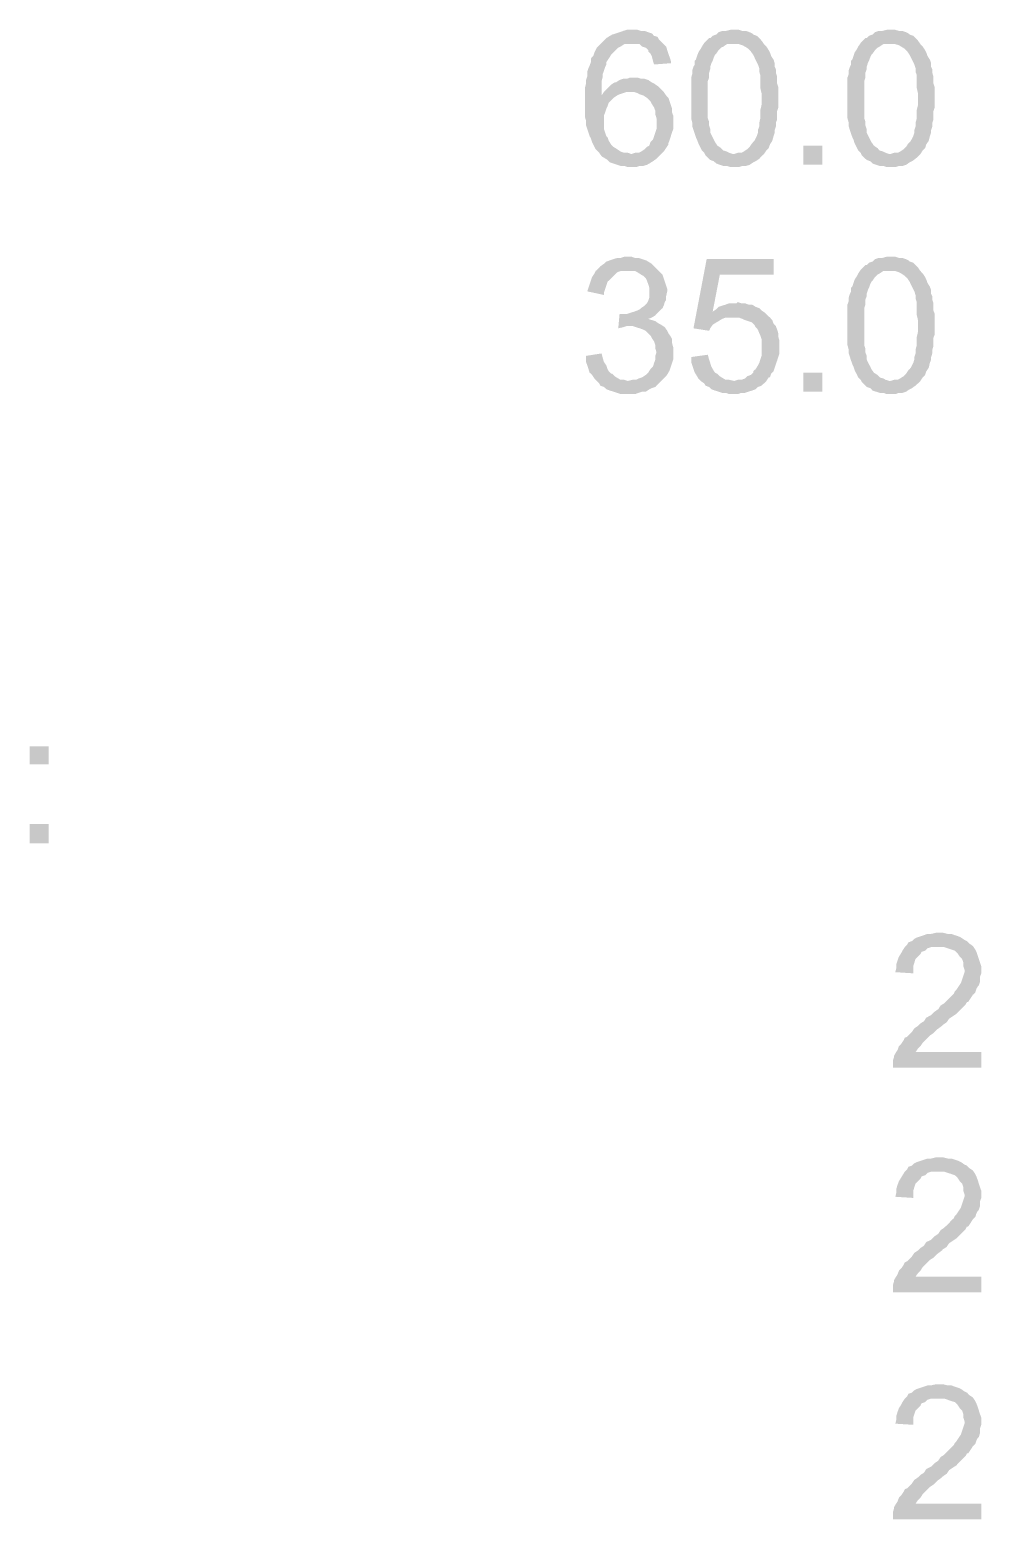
# Model space of a CAD drawing. Header units: millimetres. Extents: x -35.3 to 0.3, y 0.4 to 20.6.
# Drawn here: x -31.926 to -31.262, y 8.407 to 9.446 of the extents above; entities that cross this region are included whole.
import ezdxf

# ---------------------------------------------------------------- set-up
doc = ezdxf.new("R2010")
doc.units = ezdxf.units.MM
doc.layers.add('PDF _Riempimenti solidi', color=7, linetype='Continuous')

msp = doc.modelspace()

# ---------------------------------------------------------------- hatches: boundary and pattern name
at = {"layer": 'PDF _Riempimenti solidi', "transparency": 33554559}
for points in [[(-31.5268, 9.4368), (-31.5285, 9.4352), (-31.5302, 9.4335), (-31.5318, 9.4302), (-31.5327, 9.4277), (-31.5343, 9.426), (-31.5343, 9.4235), (-31.5352, 9.421), (-31.536, 9.4193), (-31.5368, 9.4168), (-31.5368, 9.4135), (-31.5377, 9.411), (-31.5377, 9.4085), (-31.5385, 9.4052), (-31.5385, 9.3852), (-31.5377, 9.3827), (-31.5377, 9.3793), (-31.5368, 9.3768), (-31.536, 9.3743), (-31.5352, 9.3718), (-31.5343, 9.3702), (-31.5335, 9.3677), (-31.5327, 9.366), (-31.531, 9.3627), (-31.5293, 9.361), (-31.5285, 9.3602), (-31.5268, 9.3577), (-31.5252, 9.3568), (-31.5227, 9.3552), (-31.521, 9.3535), (-31.5185, 9.3527), (-31.516, 9.3518), (-31.5135, 9.351), (-31.511, 9.351), (-31.5085, 9.3502), (-31.5027, 9.3502), (-31.5002, 9.351), (-31.4977, 9.351), (-31.4952, 9.3518), (-31.4935, 9.3527), (-31.491, 9.3543), (-31.4885, 9.356), (-31.4868, 9.3577), (-31.4852, 9.3593), (-31.506, 9.3593), (-31.5085, 9.3602), (-31.511, 9.3602), (-31.5135, 9.361), (-31.516, 9.3627), (-31.5185, 9.3643), (-31.5202, 9.366), (-31.5218, 9.3685), (-31.5227, 9.371), (-31.5235, 9.3718), (-31.5252, 9.3768), (-31.5252, 9.386), (-31.5235, 9.391), (-31.5227, 9.3927), (-31.5218, 9.3952), (-31.5202, 9.3968), (-31.5185, 9.3985), (-31.516, 9.4002), (-31.5268, 9.4002), (-31.5268, 9.4102), (-31.526, 9.4135), (-31.526, 9.4152), (-31.5243, 9.4202), (-31.5235, 9.4218), (-31.5235, 9.4235), (-31.5218, 9.426), (-31.5202, 9.4285), (-31.5185, 9.4302), (-31.5152, 9.4335), (-31.5135, 9.4343), (-31.511, 9.436), (-31.506, 9.436)], [(-31.5052, 9.446), (-31.5093, 9.446), (-31.5118, 9.4452), (-31.5143, 9.4443), (-31.5168, 9.4435), (-31.5193, 9.4427), (-31.521, 9.4418), (-31.5235, 9.4402), (-31.5252, 9.4385), (-31.5268, 9.4368), (-31.506, 9.436), (-31.5002, 9.436), (-31.4985, 9.4343), (-31.496, 9.4335), (-31.4943, 9.4318), (-31.4943, 9.431), (-31.4927, 9.4293), (-31.4918, 9.4277), (-31.491, 9.4243), (-31.4902, 9.4218), (-31.4785, 9.4227), (-31.4785, 9.4243), (-31.4793, 9.4268), (-31.4802, 9.4293), (-31.4818, 9.4343), (-31.4835, 9.436), (-31.4868, 9.4393), (-31.4877, 9.441), (-31.4902, 9.4418), (-31.4918, 9.4435), (-31.4943, 9.4443), (-31.4968, 9.4452), (-31.4993, 9.4452), (-31.5018, 9.446)], [(-31.4552, 9.4368), (-31.4568, 9.4343), (-31.4577, 9.4327), (-31.4593, 9.4302), (-31.4602, 9.4277), (-31.461, 9.4252), (-31.4618, 9.4243), (-31.4618, 9.4218), (-31.4627, 9.4202), (-31.4635, 9.4177), (-31.4635, 9.4152), (-31.4643, 9.4127), (-31.4643, 9.3843), (-31.4635, 9.381), (-31.4635, 9.3785), (-31.461, 9.371), (-31.4602, 9.3693), (-31.4593, 9.3668), (-31.4585, 9.3652), (-31.4577, 9.3635), (-31.4568, 9.3618), (-31.4552, 9.3602), (-31.4543, 9.3585), (-31.4343, 9.3593), (-31.4352, 9.3593), (-31.4377, 9.3602), (-31.4393, 9.361), (-31.4418, 9.3618), (-31.4435, 9.3635), (-31.446, 9.3652), (-31.4477, 9.3677), (-31.4502, 9.3727), (-31.451, 9.3743), (-31.451, 9.3768), (-31.4518, 9.3793), (-31.4518, 9.3818), (-31.4527, 9.3843), (-31.4527, 9.4102), (-31.4518, 9.4127), (-31.4518, 9.416), (-31.451, 9.4185), (-31.451, 9.4202), (-31.4502, 9.4227), (-31.4493, 9.4243), (-31.4485, 9.4268), (-31.4477, 9.4285), (-31.4468, 9.4293), (-31.4452, 9.4318), (-31.4435, 9.4335), (-31.4418, 9.4343), (-31.4393, 9.436), (-31.4343, 9.436)], [(-31.4343, 9.446), (-31.4368, 9.446), (-31.4402, 9.4452), (-31.4427, 9.4452), (-31.4452, 9.4443), (-31.4468, 9.4427), (-31.4493, 9.4418), (-31.451, 9.4402), (-31.4518, 9.4402), (-31.4535, 9.4385), (-31.4552, 9.4368), (-31.4343, 9.436), (-31.431, 9.436), (-31.4285, 9.4352), (-31.4268, 9.4343), (-31.4243, 9.4327), (-31.4227, 9.431), (-31.421, 9.4285), (-31.4177, 9.4218), (-31.4168, 9.4193), (-31.4168, 9.4168), (-31.416, 9.4143), (-31.416, 9.4052), (-31.4152, 9.4018), (-31.4152, 9.3935), (-31.416, 9.3902), (-31.416, 9.3843), (-31.4168, 9.381), (-31.4168, 9.3785), (-31.4177, 9.376), (-31.4177, 9.3743), (-31.4185, 9.3718), (-31.4202, 9.3685), (-31.4218, 9.3668), (-31.4235, 9.3643), (-31.4252, 9.3627), (-31.4277, 9.361), (-31.4293, 9.3602), (-31.4318, 9.3602), (-31.4343, 9.3593), (-31.4543, 9.3585), (-31.4527, 9.3568), (-31.451, 9.3552), (-31.4485, 9.3543), (-31.4468, 9.3527), (-31.4418, 9.351), (-31.4393, 9.351), (-31.4368, 9.3502), (-31.431, 9.3502), (-31.4285, 9.351), (-31.426, 9.351), (-31.4235, 9.3518), (-31.421, 9.3535), (-31.4193, 9.3543), (-31.4168, 9.356), (-31.4152, 9.3577), (-31.4135, 9.3593), (-31.4118, 9.3618), (-31.4102, 9.3635), (-31.4093, 9.366), (-31.4077, 9.3685), (-31.4068, 9.3718), (-31.406, 9.3743), (-31.406, 9.376), (-31.4052, 9.3785), (-31.4052, 9.381), (-31.4043, 9.3835), (-31.4043, 9.3893), (-31.4035, 9.3918), (-31.4035, 9.406), (-31.4043, 9.4085), (-31.4043, 9.4135), (-31.4052, 9.416), (-31.4052, 9.4185), (-31.406, 9.4202), (-31.406, 9.4227), (-31.4068, 9.4252), (-31.4085, 9.4277), (-31.4093, 9.4302), (-31.4102, 9.4318), (-31.4118, 9.4343), (-31.4135, 9.436), (-31.4152, 9.4385), (-31.4168, 9.4402), (-31.4185, 9.4418), (-31.421, 9.4427), (-31.4218, 9.4435), (-31.4235, 9.4443), (-31.426, 9.4452), (-31.4285, 9.4452), (-31.431, 9.446)], [(-31.346, 9.4368), (-31.3477, 9.4343), (-31.3485, 9.4327), (-31.3502, 9.4302), (-31.351, 9.4277), (-31.3518, 9.4252), (-31.3527, 9.4243), (-31.3527, 9.4218), (-31.3535, 9.4202), (-31.3543, 9.4177), (-31.3543, 9.4152), (-31.3552, 9.4127), (-31.3552, 9.3843), (-31.3543, 9.381), (-31.3543, 9.3785), (-31.3535, 9.376), (-31.3527, 9.3735), (-31.3518, 9.371), (-31.351, 9.3693), (-31.3502, 9.3668), (-31.3485, 9.3635), (-31.3477, 9.3618), (-31.346, 9.3602), (-31.3452, 9.3585), (-31.3252, 9.3593), (-31.326, 9.3593), (-31.3285, 9.3602), (-31.3302, 9.361), (-31.3327, 9.3618), (-31.3343, 9.3635), (-31.3368, 9.3652), (-31.3385, 9.3677), (-31.3393, 9.3693), (-31.3402, 9.371), (-31.341, 9.3727), (-31.3418, 9.3743), (-31.3418, 9.3768), (-31.3427, 9.3793), (-31.3427, 9.3818), (-31.3435, 9.3843), (-31.3435, 9.4102), (-31.3427, 9.4127), (-31.3427, 9.416), (-31.3418, 9.4185), (-31.3418, 9.4202), (-31.341, 9.4227), (-31.3402, 9.4243), (-31.3393, 9.4268), (-31.3385, 9.4285), (-31.3377, 9.4293), (-31.336, 9.4318), (-31.3343, 9.4335), (-31.3327, 9.4343), (-31.3302, 9.436), (-31.3252, 9.436)], [(-31.3252, 9.446), (-31.3277, 9.446), (-31.331, 9.4452), (-31.3335, 9.4452), (-31.336, 9.4443), (-31.3377, 9.4427), (-31.3402, 9.4418), (-31.3418, 9.4402), (-31.3427, 9.4402), (-31.3443, 9.4385), (-31.346, 9.4368), (-31.3252, 9.436), (-31.3218, 9.436), (-31.3193, 9.4352), (-31.3177, 9.4343), (-31.3152, 9.4327), (-31.3135, 9.431), (-31.3118, 9.4285), (-31.311, 9.4268), (-31.3085, 9.4218), (-31.3077, 9.4193), (-31.3077, 9.4168), (-31.3068, 9.4143), (-31.3068, 9.4052), (-31.306, 9.4018), (-31.306, 9.3935), (-31.3068, 9.3902), (-31.3068, 9.3843), (-31.3077, 9.381), (-31.3077, 9.3785), (-31.3085, 9.376), (-31.3085, 9.3743), (-31.3093, 9.3718), (-31.311, 9.3685), (-31.3118, 9.3677), (-31.3127, 9.3668), (-31.3143, 9.3643), (-31.316, 9.3627), (-31.3185, 9.361), (-31.3202, 9.3602), (-31.3227, 9.3602), (-31.3252, 9.3593), (-31.3452, 9.3585), (-31.3435, 9.3568), (-31.3418, 9.3552), (-31.3393, 9.3543), (-31.3377, 9.3527), (-31.3352, 9.3518), (-31.3327, 9.351), (-31.3302, 9.351), (-31.3277, 9.3502), (-31.3218, 9.3502), (-31.3193, 9.351), (-31.3168, 9.351), (-31.3143, 9.3518), (-31.3118, 9.3535), (-31.3102, 9.3543), (-31.3077, 9.356), (-31.3043, 9.3593), (-31.3027, 9.3618), (-31.301, 9.3635), (-31.3002, 9.366), (-31.2985, 9.3685), (-31.2977, 9.3718), (-31.2968, 9.3743), (-31.2968, 9.376), (-31.296, 9.3785), (-31.296, 9.381), (-31.2952, 9.3835), (-31.2952, 9.3893), (-31.2943, 9.3918), (-31.2943, 9.406), (-31.2952, 9.4085), (-31.2952, 9.4135), (-31.296, 9.416), (-31.296, 9.4185), (-31.2968, 9.4202), (-31.2968, 9.4227), (-31.2977, 9.4252), (-31.2993, 9.4277), (-31.3002, 9.4302), (-31.301, 9.4318), (-31.3027, 9.4343), (-31.3043, 9.436), (-31.306, 9.4385), (-31.3077, 9.4402), (-31.3093, 9.4418), (-31.3118, 9.4427), (-31.3127, 9.4435), (-31.3143, 9.4443), (-31.3168, 9.4452), (-31.3193, 9.4452), (-31.3218, 9.446)], [(-31.5043, 9.4127), (-31.5068, 9.4127), (-31.5093, 9.4118), (-31.5118, 9.4118), (-31.5143, 9.411), (-31.5168, 9.4093), (-31.5177, 9.4093), (-31.5202, 9.4077), (-31.5218, 9.406), (-31.5252, 9.4027), (-31.5268, 9.4002), (-31.516, 9.4002), (-31.5143, 9.401), (-31.5118, 9.4018), (-31.5093, 9.4027), (-31.5068, 9.4027), (-31.4852, 9.4043), (-31.486, 9.4052), (-31.4877, 9.4068), (-31.4902, 9.4085), (-31.4918, 9.4093), (-31.4943, 9.411), (-31.4968, 9.4118), (-31.4993, 9.4118), (-31.5018, 9.4127)], [(-31.4852, 9.4043), (-31.5068, 9.4027), (-31.5043, 9.4027), (-31.5018, 9.4018), (-31.5002, 9.401), (-31.4977, 9.4002), (-31.4952, 9.3985), (-31.4935, 9.3968), (-31.4927, 9.396), (-31.4918, 9.3943), (-31.4902, 9.3918), (-31.4893, 9.3893), (-31.4893, 9.3868), (-31.4885, 9.3843), (-31.4885, 9.3768), (-31.491, 9.3693), (-31.4927, 9.3677), (-31.4935, 9.3652), (-31.4952, 9.3643), (-31.4968, 9.3627), (-31.4993, 9.361), (-31.501, 9.3602), (-31.5035, 9.3602), (-31.506, 9.3593), (-31.4852, 9.3593), (-31.4835, 9.361), (-31.4818, 9.3635), (-31.4802, 9.366), (-31.4802, 9.3668), (-31.4793, 9.3693), (-31.4785, 9.3718), (-31.4777, 9.3743), (-31.4768, 9.3768), (-31.4768, 9.386), (-31.4777, 9.3885), (-31.4777, 9.391), (-31.4785, 9.3935), (-31.4793, 9.396), (-31.4802, 9.3985), (-31.4818, 9.4002), (-31.4835, 9.4027)], [(-31.3727, 9.3518), (-31.3727, 9.3652), (-31.386, 9.3652), (-31.386, 9.3518)], [(-31.5085, 9.2877), (-31.511, 9.2877), (-31.5135, 9.2868), (-31.516, 9.2868), (-31.5185, 9.286), (-31.5235, 9.2843), (-31.5252, 9.2827), (-31.5277, 9.281), (-31.5293, 9.2793), (-31.5085, 9.2777), (-31.5035, 9.2777), (-31.5018, 9.2768), (-31.4993, 9.2752), (-31.4977, 9.2743), (-31.496, 9.2727), (-31.4952, 9.271), (-31.4943, 9.2685), (-31.4935, 9.266), (-31.4935, 9.2593), (-31.4943, 9.2568), (-31.4952, 9.2552), (-31.4968, 9.2535), (-31.4993, 9.2518), (-31.5002, 9.251), (-31.5018, 9.2502), (-31.5043, 9.2493), (-31.5093, 9.2477), (-31.5118, 9.2477), (-31.4893, 9.2468), (-31.4877, 9.2485), (-31.4843, 9.2518), (-31.4835, 9.2535), (-31.4827, 9.256), (-31.4818, 9.2577), (-31.4818, 9.2602), (-31.481, 9.2635), (-31.481, 9.2652), (-31.4835, 9.2727), (-31.4843, 9.2752), (-31.4852, 9.276), (-31.4868, 9.2777), (-31.4918, 9.2827), (-31.4943, 9.2843), (-31.496, 9.2852), (-31.4985, 9.286), (-31.501, 9.2868), (-31.5035, 9.2868), (-31.506, 9.2877)], [(-31.4068, 9.286), (-31.4535, 9.286), (-31.4627, 9.2377), (-31.4518, 9.236), (-31.451, 9.2377), (-31.4493, 9.2402), (-31.4468, 9.2418), (-31.4452, 9.2427), (-31.4427, 9.2443), (-31.4402, 9.2452), (-31.4352, 9.2452), (-31.411, 9.2468), (-31.4127, 9.2485), (-31.4493, 9.2493), (-31.4443, 9.2752), (-31.4068, 9.2752)], [(-31.3252, 9.2877), (-31.3277, 9.2877), (-31.331, 9.2868), (-31.3335, 9.2868), (-31.336, 9.286), (-31.3377, 9.2843), (-31.3402, 9.2835), (-31.3418, 9.2818), (-31.3427, 9.2818), (-31.346, 9.2785), (-31.3252, 9.2777), (-31.3218, 9.2777), (-31.3193, 9.2768), (-31.3177, 9.276), (-31.3152, 9.2743), (-31.3135, 9.2727), (-31.3118, 9.2702), (-31.311, 9.2685), (-31.3085, 9.2635), (-31.3077, 9.261), (-31.3077, 9.2585), (-31.3068, 9.256), (-31.3068, 9.2468), (-31.306, 9.2435), (-31.306, 9.2352), (-31.3068, 9.2318), (-31.3068, 9.226), (-31.3077, 9.2227), (-31.3077, 9.2202), (-31.3085, 9.2177), (-31.3085, 9.216), (-31.3093, 9.2135), (-31.311, 9.2102), (-31.3118, 9.2093), (-31.3127, 9.2085), (-31.3143, 9.206), (-31.316, 9.2043), (-31.3185, 9.2027), (-31.3202, 9.2018), (-31.3227, 9.2018), (-31.3252, 9.201), (-31.3452, 9.2002), (-31.3418, 9.1968), (-31.3393, 9.196), (-31.3377, 9.1943), (-31.3352, 9.1935), (-31.3327, 9.1927), (-31.3302, 9.1927), (-31.3277, 9.1918), (-31.3218, 9.1918), (-31.3193, 9.1927), (-31.3168, 9.1927), (-31.3143, 9.1935), (-31.3118, 9.1952), (-31.3102, 9.196), (-31.3077, 9.1977), (-31.306, 9.1993), (-31.3043, 9.201), (-31.3027, 9.2035), (-31.301, 9.2052), (-31.3002, 9.2077), (-31.2985, 9.2102), (-31.2977, 9.2135), (-31.2968, 9.216), (-31.2968, 9.2177), (-31.296, 9.2202), (-31.296, 9.2227), (-31.2952, 9.2252), (-31.2952, 9.231), (-31.2943, 9.2335), (-31.2943, 9.2477), (-31.2952, 9.2502), (-31.2952, 9.2552), (-31.296, 9.2577), (-31.296, 9.2602), (-31.2968, 9.2618), (-31.2968, 9.2643), (-31.2977, 9.2668), (-31.2993, 9.2693), (-31.3002, 9.2718), (-31.301, 9.2735), (-31.3027, 9.276), (-31.3043, 9.2777), (-31.306, 9.2802), (-31.3077, 9.2818), (-31.3093, 9.2835), (-31.3118, 9.2843), (-31.3127, 9.2852), (-31.3143, 9.286), (-31.3168, 9.2868), (-31.3193, 9.2868), (-31.3218, 9.2877)], [(-31.5293, 9.2793), (-31.531, 9.2777), (-31.5318, 9.276), (-31.5335, 9.2735), (-31.5343, 9.271), (-31.5352, 9.2685), (-31.536, 9.266), (-31.5368, 9.2635), (-31.5252, 9.261), (-31.5252, 9.2627), (-31.5227, 9.2702), (-31.521, 9.2718), (-31.5193, 9.2735), (-31.516, 9.2768), (-31.5135, 9.2777), (-31.5085, 9.2777)], [(-31.346, 9.2785), (-31.3477, 9.276), (-31.3485, 9.2743), (-31.3502, 9.2718), (-31.3518, 9.2668), (-31.3527, 9.266), (-31.3527, 9.2635), (-31.3535, 9.2618), (-31.3543, 9.2593), (-31.3543, 9.2568), (-31.3552, 9.2543), (-31.3552, 9.226), (-31.3543, 9.2227), (-31.3543, 9.2202), (-31.3535, 9.2177), (-31.3527, 9.2152), (-31.3518, 9.2127), (-31.351, 9.211), (-31.3502, 9.2085), (-31.3485, 9.2052), (-31.3477, 9.2035), (-31.346, 9.2018), (-31.3452, 9.2002), (-31.3252, 9.201), (-31.326, 9.201), (-31.3285, 9.2018), (-31.3302, 9.2027), (-31.3327, 9.2035), (-31.3343, 9.2052), (-31.3368, 9.2068), (-31.3385, 9.2093), (-31.3393, 9.211), (-31.3402, 9.2127), (-31.341, 9.2143), (-31.3418, 9.216), (-31.3418, 9.2185), (-31.3427, 9.221), (-31.3427, 9.2235), (-31.3435, 9.226), (-31.3435, 9.2518), (-31.3427, 9.2543), (-31.3427, 9.2577), (-31.3418, 9.2602), (-31.3418, 9.2618), (-31.341, 9.2643), (-31.3402, 9.266), (-31.3393, 9.2685), (-31.3385, 9.2702), (-31.3377, 9.271), (-31.336, 9.2735), (-31.3343, 9.2752), (-31.3327, 9.276), (-31.3302, 9.2777), (-31.3252, 9.2777)], [(-31.4318, 9.256), (-31.4327, 9.2552), (-31.4377, 9.2552), (-31.4402, 9.2543), (-31.4427, 9.2535), (-31.4452, 9.2527), (-31.4468, 9.251), (-31.4493, 9.2493), (-31.4127, 9.2485), (-31.4152, 9.2502), (-31.4168, 9.2518), (-31.4193, 9.2527), (-31.4218, 9.2543), (-31.4243, 9.2543), (-31.4268, 9.2552), (-31.4293, 9.2552)], [(-31.4852, 9.2402), (-31.5068, 9.2393), (-31.5052, 9.2393), (-31.5027, 9.2385), (-31.5002, 9.2377), (-31.4977, 9.2368), (-31.496, 9.236), (-31.4943, 9.2343), (-31.4927, 9.2327), (-31.4918, 9.231), (-31.4902, 9.2285), (-31.4893, 9.226), (-31.4893, 9.2235), (-31.4885, 9.221), (-31.4893, 9.2185), (-31.4893, 9.216), (-31.4902, 9.2135), (-31.491, 9.211), (-31.4927, 9.2093), (-31.4943, 9.2068), (-31.496, 9.2052), (-31.4985, 9.2035), (-31.501, 9.2027), (-31.5027, 9.2018), (-31.5052, 9.2018), (-31.5085, 9.201), (-31.5302, 9.201), (-31.5285, 9.1993), (-31.5277, 9.1977), (-31.5252, 9.1968), (-31.5235, 9.1952), (-31.521, 9.1943), (-31.5185, 9.1935), (-31.516, 9.1927), (-31.5135, 9.1918), (-31.5035, 9.1918), (-31.501, 9.1927), (-31.4985, 9.1935), (-31.496, 9.1935), (-31.4935, 9.1952), (-31.4918, 9.196), (-31.4893, 9.1968), (-31.4877, 9.1985), (-31.486, 9.2002), (-31.4852, 9.201), (-31.4835, 9.2027), (-31.4818, 9.2043), (-31.4802, 9.2068), (-31.4793, 9.2085), (-31.4785, 9.211), (-31.4777, 9.2135), (-31.4768, 9.216), (-31.4768, 9.2243), (-31.4777, 9.2277), (-31.4777, 9.2302), (-31.4785, 9.2318), (-31.4802, 9.2343), (-31.481, 9.236), (-31.4827, 9.2385)], [(-31.5143, 9.2477), (-31.5152, 9.2377), (-31.5118, 9.2385), (-31.5093, 9.2393), (-31.5068, 9.2393), (-31.4852, 9.2402), (-31.4868, 9.241), (-31.4893, 9.2427), (-31.4918, 9.2435), (-31.4943, 9.2443), (-31.4918, 9.2452), (-31.4893, 9.2468), (-31.5118, 9.2477)], [(-31.411, 9.2468), (-31.4352, 9.2452), (-31.431, 9.2452), (-31.4285, 9.2443), (-31.4268, 9.2435), (-31.4243, 9.2427), (-31.4218, 9.2418), (-31.4202, 9.2402), (-31.4193, 9.2385), (-31.4177, 9.2368), (-31.4168, 9.2343), (-31.416, 9.2327), (-31.4152, 9.2302), (-31.4152, 9.2185), (-31.416, 9.216), (-31.4168, 9.2135), (-31.4177, 9.2118), (-31.4193, 9.2093), (-31.421, 9.2077), (-31.421, 9.2068), (-31.4227, 9.2052), (-31.4252, 9.2043), (-31.4268, 9.2027), (-31.4293, 9.2018), (-31.4318, 9.2018), (-31.4343, 9.201), (-31.4118, 9.201), (-31.4102, 9.2035), (-31.4093, 9.2035), (-31.4085, 9.206), (-31.4068, 9.2077), (-31.406, 9.2102), (-31.4052, 9.2127), (-31.4043, 9.2152), (-31.4035, 9.2177), (-31.4027, 9.2202), (-31.4027, 9.2293), (-31.4035, 9.2318), (-31.4035, 9.2343), (-31.4043, 9.2368), (-31.4052, 9.2393), (-31.4068, 9.241), (-31.4077, 9.2435), (-31.4093, 9.2452)], [(-31.5268, 9.2202), (-31.5377, 9.2185), (-31.5377, 9.2143), (-31.5368, 9.2118), (-31.536, 9.2093), (-31.5352, 9.2068), (-31.5335, 9.2052), (-31.5318, 9.2027), (-31.5302, 9.201), (-31.5085, 9.201), (-31.511, 9.2018), (-31.5135, 9.2018), (-31.5152, 9.2027), (-31.5177, 9.2043), (-31.5193, 9.206), (-31.5202, 9.206), (-31.5218, 9.2077), (-31.5227, 9.2093), (-31.5235, 9.2118), (-31.5252, 9.2143), (-31.526, 9.2168)], [(-31.4527, 9.2193), (-31.4643, 9.2177), (-31.4643, 9.2143), (-31.4635, 9.2118), (-31.4618, 9.2068), (-31.4602, 9.2043), (-31.4593, 9.2027), (-31.4577, 9.201), (-31.4552, 9.1993), (-31.4543, 9.1977), (-31.4518, 9.1968), (-31.4502, 9.1952), (-31.4477, 9.1943), (-31.4452, 9.1935), (-31.4427, 9.1927), (-31.4402, 9.1927), (-31.4377, 9.1918), (-31.4318, 9.1918), (-31.4293, 9.1927), (-31.4268, 9.1927), (-31.4243, 9.1935), (-31.4218, 9.1943), (-31.4193, 9.1952), (-31.4177, 9.1968), (-31.4152, 9.1977), (-31.4135, 9.1993), (-31.4118, 9.201), (-31.4343, 9.201), (-31.4377, 9.2018), (-31.4402, 9.2018), (-31.4418, 9.2027), (-31.4443, 9.2043), (-31.446, 9.206), (-31.4477, 9.2068), (-31.4493, 9.2093), (-31.4502, 9.211), (-31.451, 9.2135), (-31.4518, 9.216)], [(-31.3727, 9.1935), (-31.3727, 9.2068), (-31.386, 9.2068), (-31.386, 9.1935)], [(-31.9127, 8.9335), (-31.9127, 8.946), (-31.926, 8.946), (-31.926, 8.9335)], [(-31.9127, 8.8785), (-31.9127, 8.8918), (-31.926, 8.8918), (-31.926, 8.8785)], [(-31.291, 8.816), (-31.2935, 8.816), (-31.2968, 8.8152), (-31.2993, 8.8152), (-31.3043, 8.8135), (-31.3068, 8.8127), (-31.3085, 8.8118), (-31.3102, 8.8102), (-31.3127, 8.8093), (-31.3135, 8.8077), (-31.3152, 8.806), (-31.3168, 8.8035), (-31.3177, 8.8018), (-31.3193, 8.7993), (-31.3202, 8.7968), (-31.321, 8.7943), (-31.321, 8.7918), (-31.3218, 8.7885), (-31.3093, 8.7877), (-31.3093, 8.7927), (-31.3077, 8.7977), (-31.306, 8.7993), (-31.3043, 8.801), (-31.3035, 8.8027), (-31.301, 8.8035), (-31.2993, 8.8052), (-31.2968, 8.806), (-31.291, 8.806), (-31.2677, 8.8068), (-31.2702, 8.8085), (-31.2718, 8.8102), (-31.2735, 8.811), (-31.276, 8.8127), (-31.2777, 8.8135), (-31.2802, 8.8143), (-31.2827, 8.8152), (-31.2852, 8.8152), (-31.2885, 8.816)], [(-31.2677, 8.8068), (-31.291, 8.806), (-31.2877, 8.806), (-31.2827, 8.8043), (-31.2802, 8.8035), (-31.2785, 8.8018), (-31.2768, 8.7993), (-31.2752, 8.7977), (-31.2743, 8.7952), (-31.2743, 8.7927), (-31.2735, 8.7902), (-31.2735, 8.7885), (-31.276, 8.781), (-31.2777, 8.7785), (-31.2793, 8.776), (-31.2802, 8.7752), (-31.281, 8.7735), (-31.2827, 8.7718), (-31.286, 8.7685), (-31.2877, 8.7668), (-31.2902, 8.7652), (-31.2918, 8.7627), (-31.2943, 8.761), (-31.2968, 8.7585), (-31.3002, 8.7568), (-31.3018, 8.7543), (-31.3043, 8.7527), (-31.306, 8.751), (-31.3085, 8.7493), (-31.3102, 8.7468), (-31.3135, 8.7435), (-31.3152, 8.7427), (-31.316, 8.741), (-31.3177, 8.7385), (-31.3193, 8.7368), (-31.3202, 8.7343), (-31.3218, 8.7318), (-31.3227, 8.7302), (-31.3227, 8.7293), (-31.3235, 8.7268), (-31.3235, 8.7218), (-31.2618, 8.7218), (-31.2618, 8.7327), (-31.3077, 8.7327), (-31.306, 8.7352), (-31.3043, 8.7368), (-31.3027, 8.7393), (-31.2993, 8.7427), (-31.2977, 8.7443), (-31.2952, 8.746), (-31.2927, 8.7485), (-31.2893, 8.751), (-31.2885, 8.7518), (-31.286, 8.7535), (-31.2843, 8.756), (-31.2818, 8.7577), (-31.2793, 8.7593), (-31.276, 8.7627), (-31.2727, 8.766), (-31.2718, 8.7677), (-31.271, 8.7677), (-31.2693, 8.7702), (-31.2677, 8.7727), (-31.266, 8.7743), (-31.2652, 8.7768), (-31.2643, 8.7785), (-31.2635, 8.7793), (-31.2627, 8.7818), (-31.2627, 8.7852), (-31.2618, 8.7877), (-31.2618, 8.7927), (-31.2627, 8.7952), (-31.2635, 8.7977), (-31.2643, 8.8002), (-31.2652, 8.8027), (-31.266, 8.8043)], [(-31.291, 8.6593), (-31.2935, 8.6593), (-31.2968, 8.6585), (-31.2993, 8.6585), (-31.3043, 8.6568), (-31.3068, 8.656), (-31.3085, 8.6552), (-31.3102, 8.6535), (-31.3127, 8.6527), (-31.3135, 8.651), (-31.3152, 8.6493), (-31.3168, 8.6468), (-31.3177, 8.6452), (-31.3193, 8.6427), (-31.3202, 8.6402), (-31.321, 8.6377), (-31.321, 8.6352), (-31.3218, 8.6318), (-31.3093, 8.631), (-31.3093, 8.636), (-31.3077, 8.641), (-31.3043, 8.6443), (-31.3035, 8.646), (-31.301, 8.6468), (-31.2993, 8.6485), (-31.2968, 8.6493), (-31.291, 8.6493), (-31.2677, 8.6502), (-31.2702, 8.6518), (-31.2718, 8.6535), (-31.2735, 8.6543), (-31.276, 8.656), (-31.2777, 8.6568), (-31.2802, 8.6577), (-31.2827, 8.6585), (-31.2852, 8.6585), (-31.2885, 8.6593)], [(-31.2677, 8.6502), (-31.291, 8.6493), (-31.2877, 8.6493), (-31.2827, 8.6477), (-31.2802, 8.6468), (-31.2785, 8.6452), (-31.2768, 8.6427), (-31.2752, 8.641), (-31.2743, 8.6385), (-31.2743, 8.636), (-31.2735, 8.6335), (-31.2735, 8.6318), (-31.276, 8.6243), (-31.2793, 8.6193), (-31.2802, 8.6185), (-31.281, 8.6168), (-31.2827, 8.6152), (-31.2843, 8.6135), (-31.286, 8.6118), (-31.2877, 8.6102), (-31.2902, 8.6085), (-31.2918, 8.606), (-31.2943, 8.6043), (-31.2968, 8.6018), (-31.3002, 8.6002), (-31.3018, 8.5977), (-31.3043, 8.596), (-31.306, 8.5943), (-31.3085, 8.5927), (-31.3102, 8.5902), (-31.3135, 8.5868), (-31.3152, 8.586), (-31.316, 8.5843), (-31.3177, 8.5818), (-31.3193, 8.5802), (-31.3202, 8.5777), (-31.3218, 8.5752), (-31.3227, 8.5735), (-31.3227, 8.5727), (-31.3235, 8.5702), (-31.3235, 8.5652), (-31.2618, 8.5652), (-31.2618, 8.576), (-31.3077, 8.576), (-31.306, 8.5785), (-31.3043, 8.5802), (-31.3027, 8.5827), (-31.2993, 8.586), (-31.2977, 8.5877), (-31.2952, 8.5893), (-31.2927, 8.5918), (-31.2893, 8.5943), (-31.2885, 8.5952), (-31.286, 8.5968), (-31.2843, 8.5993), (-31.2818, 8.601), (-31.2793, 8.6027), (-31.276, 8.606), (-31.2727, 8.6093), (-31.2718, 8.611), (-31.271, 8.611), (-31.2693, 8.6135), (-31.2677, 8.616), (-31.266, 8.6177), (-31.2652, 8.6202), (-31.2643, 8.6218), (-31.2635, 8.6227), (-31.2627, 8.6252), (-31.2627, 8.6285), (-31.2618, 8.631), (-31.2618, 8.636), (-31.2627, 8.6385), (-31.2635, 8.641), (-31.2643, 8.6435), (-31.2652, 8.646), (-31.266, 8.6477)], [(-31.291, 8.501), (-31.2935, 8.501), (-31.2968, 8.5002), (-31.2993, 8.5002), (-31.3043, 8.4985), (-31.3068, 8.4977), (-31.3085, 8.4968), (-31.3102, 8.4952), (-31.3127, 8.4943), (-31.3135, 8.4927), (-31.3152, 8.491), (-31.3168, 8.4885), (-31.3177, 8.4868), (-31.3193, 8.4843), (-31.3202, 8.4818), (-31.321, 8.4793), (-31.321, 8.4768), (-31.3218, 8.4735), (-31.3093, 8.4727), (-31.3093, 8.4777), (-31.3077, 8.4827), (-31.3043, 8.486), (-31.3035, 8.4877), (-31.301, 8.4885), (-31.2993, 8.4902), (-31.2968, 8.491), (-31.291, 8.491), (-31.2677, 8.4918), (-31.2702, 8.4935), (-31.2718, 8.4952), (-31.2735, 8.496), (-31.276, 8.4977), (-31.2777, 8.4985), (-31.2802, 8.4993), (-31.2827, 8.5002), (-31.2852, 8.5002), (-31.2885, 8.501)], [(-31.2677, 8.4918), (-31.291, 8.491), (-31.2877, 8.491), (-31.2827, 8.4893), (-31.2802, 8.4885), (-31.2785, 8.4868), (-31.2768, 8.4843), (-31.2752, 8.4827), (-31.2743, 8.4802), (-31.2743, 8.4777), (-31.2735, 8.4752), (-31.2735, 8.4735), (-31.2752, 8.4685), (-31.276, 8.466), (-31.2793, 8.461), (-31.2802, 8.4602), (-31.281, 8.4585), (-31.2827, 8.4568), (-31.286, 8.4535), (-31.2877, 8.4518), (-31.2902, 8.4502), (-31.2918, 8.4477), (-31.2943, 8.446), (-31.2968, 8.4435), (-31.3002, 8.4418), (-31.3018, 8.4393), (-31.3043, 8.4377), (-31.306, 8.436), (-31.3085, 8.4343), (-31.3102, 8.4318), (-31.3135, 8.4285), (-31.3152, 8.4277), (-31.316, 8.426), (-31.3177, 8.4235), (-31.3193, 8.4218), (-31.3202, 8.4193), (-31.3218, 8.4168), (-31.3227, 8.4152), (-31.3227, 8.4143), (-31.3235, 8.4118), (-31.3235, 8.4068), (-31.2618, 8.4068), (-31.2618, 8.4177), (-31.3077, 8.4177), (-31.306, 8.4202), (-31.3043, 8.4218), (-31.3027, 8.4243), (-31.3018, 8.4252), (-31.2993, 8.4277), (-31.2977, 8.4293), (-31.2952, 8.431), (-31.2927, 8.4335), (-31.2893, 8.436), (-31.2885, 8.4368), (-31.286, 8.4385), (-31.2843, 8.441), (-31.2818, 8.4427), (-31.2793, 8.4443), (-31.2777, 8.446), (-31.276, 8.4477), (-31.2727, 8.451), (-31.2718, 8.4527), (-31.271, 8.4527), (-31.2693, 8.4552), (-31.2677, 8.4577), (-31.266, 8.4593), (-31.2652, 8.4618), (-31.2643, 8.4635), (-31.2635, 8.4643), (-31.2627, 8.4668), (-31.2627, 8.4702), (-31.2618, 8.4727), (-31.2618, 8.4777), (-31.2627, 8.4802), (-31.2635, 8.4827), (-31.2643, 8.4852), (-31.2652, 8.4877), (-31.266, 8.4893)]]:
    msp.add_hatch(color=256, dxfattribs=at).paths.add_polyline_path(points)

doc.saveas('drawing.dxf')
